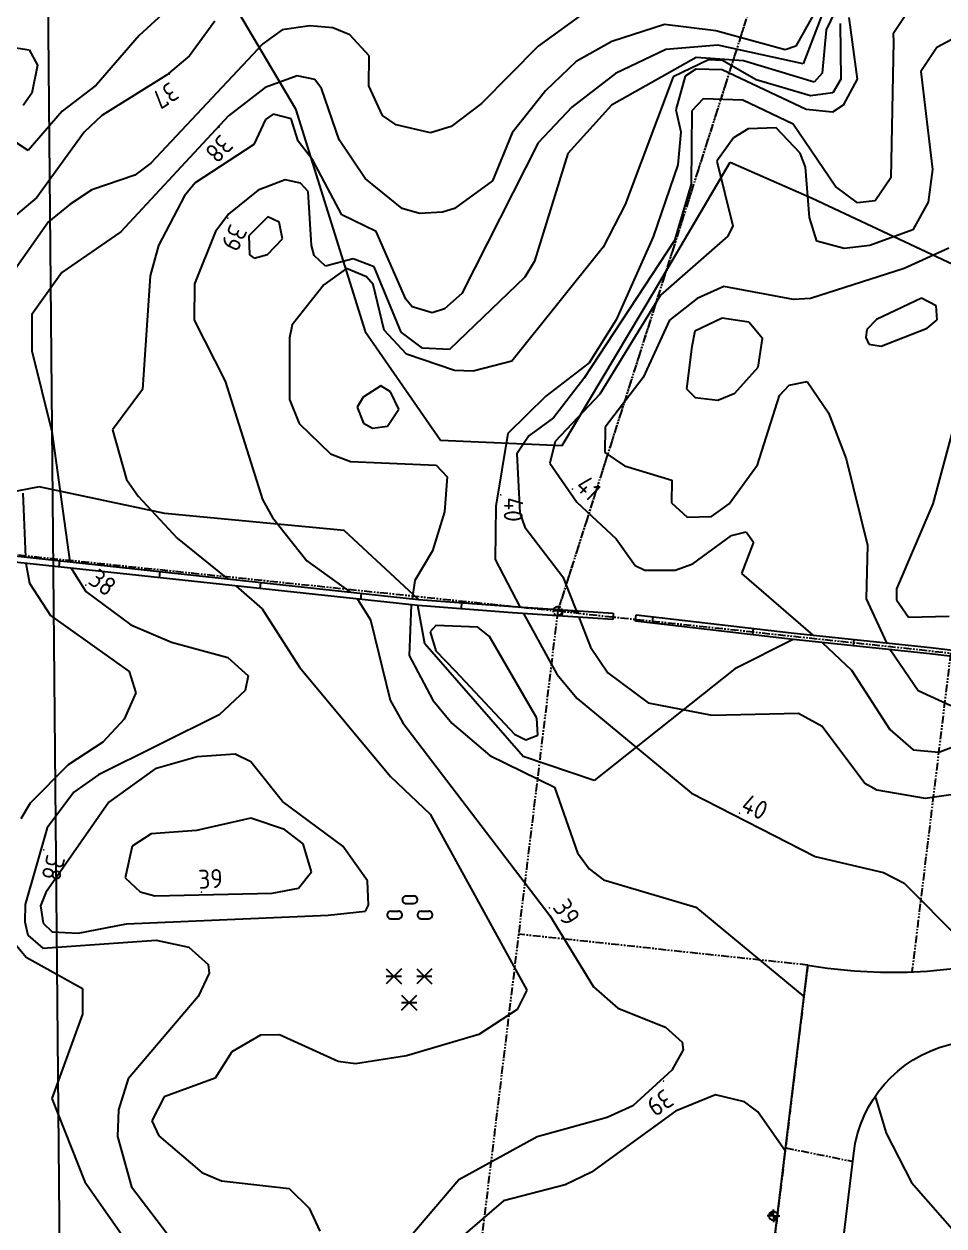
# Model space of a CAD drawing. Header units: metres. Extents: x 139929 to 142176, y 6401995 to 6404420.
# Drawn here: x 140197 to 140269.7, y 6402315.6 to 6402410.7 of the extents above; entities that cross this region are included whole.
import ezdxf
from ezdxf.enums import TextEntityAlignment as Align

# ---------------------------------------------------------------- set-up
doc = ezdxf.new("R2010")
doc.units = ezdxf.units.M
doc.header["$LTSCALE"] = 0.5
for name, pattern in [('DASHED', [0.75, 0.5, -0.25]), ('DASHED2', [0.375, 0.25, -0.125]), ('PHANTOM', [2.5, 1.25, -0.25, 0.25, -0.25, 0.25, -0.25])]:
    doc.linetypes.add(name, pattern=pattern)
doc.layers.get('0').update_dxf_attribs({"color": 1})
doc.layers.add('LM_GRÄNSPUNKT_TEXT_NY', color=94, linetype='Continuous', lineweight=25)
for name, color, linetype in [('M-BEF-MARKLINJE', 4, 'Continuous'), ('M-BEF-MUR', 4, 'Continuous'), ('M-BEF-NIVÅKURVA-PRIMÄR-0.5M', 12, 'Continuous'), ('M-BEF-NIVÅKURVA-PRIMÄR-1.0M', 12, 'Continuous'), ('M-BELYSNINGSSTOLPE', 20, 'Continuous'), ('M-GR-FASTIGHETSGRÄNS', 3, 'PHANTOM'), ('M-GR-RÄTTIGHETSGRÄNS', 3, 'DASHED'), ('M-STOMLINJE', 3, 'Continuous')]:
    doc.layers.add(name, color=color, linetype=linetype)
doc.styles.add('ISO', font='iso.shx', dxfattribs={"height": 2.5})
doc.styles.add('ITALICC', font='italicc', dxfattribs={"oblique": 10})
picture_1 = doc.add_image_def('image1.png', size_in_pixel=(962, 792))
pattern_1 = [(45, (-19260.8910175, -51074.3308278), (-0.001122532015134, 0.001122532015134), [])]

# ---------------------------------------------------------------- blocks, each defined once
blk = doc.blocks.new('PRI_M_BARRSKOG')
for points in [[(-0.6, 1.478, 0), (-1.8, 0.278, 0)], [(-1.8, 1.478, 0), (-0.6, 0.278, 0)], [(0.6, 1.478, 0), (1.8, 0.278, 0)], [(1.8, 1.478, 0), (0.6, 0.278, 0)], [(-1.8, 0.878, 0), (-0.6, 0.878, 0)], [(0.6, 0.878, 0), (1.8, 0.878, 0)], [(-0.6, -1.8, 0), (0.6, -0.6, 0)], [(-0.6, -0.6, 0), (0.6, -1.8, 0)], [(-0.6, -1.2, 0), (0.6, -1.2, 0)]]:
    blk.add_polyline3d(points)
blk = doc.blocks.new('PRI_M_LÖVSKOG')
for p, q in [((-0.295, 1.2), (0.295, 1.2)), ((-0.295, 0.6), (0.295, 0.6)), ((-1.495, 0), (-0.905, 0)), ((-1.495, -0.6), (-0.905, -0.6)), ((0.905, 0), (1.495, 0)), ((0.905, -0.6), (1.495, -0.6))]:
    blk.add_line(p, q)
for centre, start, end in [((-0.295, 0.9), 90.00001, 179.99999), ((0.295, 0.9), 0, 90.00001), ((-0.295, 0.9), 179.99999, 270.00003), ((0.295, 0.9), 270.00003, 0.00001), ((-1.495, -0.3), 90.00001, 179.99999), ((-1.495, -0.3), 179.99999, 270.00003), ((-0.905, -0.3), 0, 90.00001), ((-0.905, -0.3), 270.00003, 0.00001), ((0.905, -0.3), 90.00001, 179.99999), ((0.905, -0.3), 179.99999, 270.00003), ((1.495, -0.3), 0, 90.00001), ((1.495, -0.3), 270.00003, 0.00001)]:
    blk.add_arc(centre, 0.3, start, end)
blk = doc.blocks.new('LIGGARPUNKT')
blk.add_circle((0, 0), 0.35)
at = {"layer": 'LM_GRÄNSPUNKT_TEXT_NY', "style": 'ITALICC', "oblique": 10}
blk.add_attdef('PUNKTBETECKNING', (0.5, -0.35), '', height=0.7, dxfattribs=at)
blk = doc.blocks.new('PRI_NIVÅ_HÖJDPKT')
at = {"color": 0, "linetype": 'Continuous', "lineweight": -3}
blk.add_circle((183, 184), 0.0005, dxfattribs=at)
blk = doc.blocks.new('Ny-stolpe')
at = {"layer": ''}
h = blk.add_hatch(dxfattribs=at)
h.set_pattern_fill('ANSI31', color=256, scale=0.0005, style=0)
h.set_pattern_definition(pattern_1)
edge = h.paths.add_edge_path()
edge.add_arc((0, 0), 0.175, 90, 180)
edge.add_line((-0.175, 0), (0, 0))
edge.add_line((0, 0), (0, 0.175))
h = blk.add_hatch(dxfattribs=at)
h.set_pattern_fill('ANSI31', color=256, scale=0.0005, style=0)
h.set_pattern_definition(pattern_1)
edge = h.paths.add_edge_path()
edge.add_line((0, 0), (0, -0.175))
edge.add_arc((0, 0), 0.175, 270, 360)
edge.add_line((0.175, 0), (0, 0))
for p, q in [((-0.175, 0), (-0.25, 0)), ((0, 0), (-0.175, 0)), ((0, 0.173), (0, 0.248)), ((0, 0), (0, 0.175)), ((0, 0), (0.175, 0)), ((0, 0), (0, -0.175)), ((0, -0.175), (0, -0.252)), ((0.175, 0), (0.25, 0))]:
    blk.add_line(p, q, dxfattribs=at)
for start, end in [(90, 180), (180, 270), (0, 90), (270, 0)]:
    blk.add_arc((0, 0), 0.175, start, end, dxfattribs=at)

msp = doc.modelspace()

# ---------------------------------------------------------------- linework, layer by layer
at = {"layer": 'M-BEF-MARKLINJE'}
for p, q in [((140213, 6402413.142, 36.947), (140218.445, 6402403.963, 38.388)), ((140218.445, 6402403.963, 38.388), (140223.943, 6402386.345, 40.219)), ((140246.903, 6402389.697, 41.363), (140252.799, 6402399.737, 41.701)), ((140252.799, 6402399.737, 41.701), (140259.293, 6402396.9, 41.541)), ((140259.293, 6402396.9, 41.541), (140271.317, 6402391.249, 42.736)), ((140239.533, 6402377.314, 41.689), (140246.903, 6402389.697, 41.363)), ((140223.943, 6402386.345, 40.219), (140229.888, 6402377.759, 41.312)), ((140229.888, 6402377.759, 41.312), (140239.533, 6402377.314, 41.689)), ((140198.167, 6402374.06, 37.708), (140190.328, 6402372.517, 37.444)), ((140208.106, 6402371.953, 38.629), (140198.167, 6402374.06, 37.708)), ((140222.294, 6402370.593, 39.681), (140208.106, 6402371.953, 38.629)), ((140228.153, 6402365.154, 40.791), (140222.294, 6402370.593, 39.681)), ((140228.657, 6402361.633, 40.917), (140228.108, 6402364.657, 40.791)), ((140236.439, 6402352.728, 40.088), (140228.657, 6402361.633, 40.917)), ((140257.804, 6402361.972, 41.581), (140253.175, 6402359.653, 41.295)), ((140253.175, 6402359.653, 41.295), (140242.065, 6402350.822, 39.956)), ((140242.065, 6402350.822, 39.956), (140236.439, 6402352.728, 40.088))]:
    msp.add_line(p, q, dxfattribs=at)
at = {"layer": 'M-BEF-MARKLINJE', "lineweight": -3}
for p, q in [((140213, 6402413.142), (140218.445, 6402403.963)), ((140218.445, 6402403.963), (140223.943, 6402386.345)), ((140246.903, 6402389.697), (140252.799, 6402399.737)), ((140252.799, 6402399.737), (140259.293, 6402396.9)), ((140259.293, 6402396.9), (140271.317, 6402391.249)), ((140239.533, 6402377.314), (140246.903, 6402389.697)), ((140223.943, 6402386.345), (140229.888, 6402377.759)), ((140229.888, 6402377.759), (140239.533, 6402377.314)), ((140198.167, 6402374.06), (140190.328, 6402372.517)), ((140208.106, 6402371.953), (140198.167, 6402374.06)), ((140222.294, 6402370.593), (140208.106, 6402371.953)), ((140228.153, 6402365.154), (140222.294, 6402370.593)), ((140228.657, 6402361.633), (140228.108, 6402364.657)), ((140236.439, 6402352.728), (140228.657, 6402361.633)), ((140257.804, 6402361.972), (140253.175, 6402359.653)), ((140253.175, 6402359.653), (140242.065, 6402350.822)), ((140242.065, 6402350.822), (140236.439, 6402352.728))]:
    msp.add_line(p, q, dxfattribs=at)
at = {"layer": 'M-BEF-MUR'}
for p, q in [((140228.108, 6402364.657), (140186.401, 6402369.167)), ((140186.457, 6402369.663), (140228.153, 6402365.154)), ((140199.73, 6402367.725), (140199.784, 6402368.222)), ((140207.683, 6402366.865), (140207.737, 6402367.362)), ((140215.637, 6402366.005), (140215.691, 6402366.501)), ((140223.591, 6402365.145), (140223.645, 6402365.642)), ((140228.153, 6402365.154), (140235.623, 6402364.597)), ((140235.588, 6402364.099), (140228.108, 6402364.657)), ((140231.556, 6402364.399), (140231.593, 6402364.898)), ((140235.623, 6402364.597), (140243.56, 6402364.07)), ((140239.535, 6402363.836), (140239.568, 6402364.335)), ((140243.527, 6402363.571), (140235.588, 6402364.099)), ((140243.56, 6402364.07), (140243.527, 6402363.571)), ((140245.322, 6402363.434), (140245.381, 6402363.93)), ((140257.804, 6402361.972), (140245.322, 6402363.434)), ((140245.381, 6402363.93), (140257.859, 6402362.47)), ((140246.657, 6402363.277), (140246.715, 6402363.774)), ((140254.603, 6402362.347), (140254.661, 6402362.844)), ((140257.859, 6402362.47), (140268.644, 6402361.353)), ((140268.589, 6402360.856), (140257.804, 6402361.972)), ((140262.556, 6402361.48), (140262.608, 6402361.978)), ((140268.644, 6402361.353), (140275.002, 6402360.592)), ((140275.33, 6402360.05), (140268.589, 6402360.856))]:
    msp.add_line(p, q, dxfattribs=at)
at = {"layer": 'M-BEF-MUR', "lineweight": -3}
for p, q in [((140228.108, 6402364.657), (140186.401, 6402369.167)), ((140186.457, 6402369.663), (140228.153, 6402365.154)), ((140199.73, 6402367.725), (140199.784, 6402368.222)), ((140207.683, 6402366.865), (140207.737, 6402367.362)), ((140215.637, 6402366.005), (140215.691, 6402366.501)), ((140223.591, 6402365.145), (140223.645, 6402365.642)), ((140228.153, 6402365.154), (140235.623, 6402364.597)), ((140235.588, 6402364.099), (140228.108, 6402364.657)), ((140231.556, 6402364.399), (140231.593, 6402364.898)), ((140235.623, 6402364.597), (140243.56, 6402364.07)), ((140239.535, 6402363.836), (140239.568, 6402364.335)), ((140243.527, 6402363.571), (140235.588, 6402364.099)), ((140243.56, 6402364.07), (140243.527, 6402363.571)), ((140245.322, 6402363.434), (140245.381, 6402363.93)), ((140257.804, 6402361.972), (140245.322, 6402363.434)), ((140245.381, 6402363.93), (140257.859, 6402362.47)), ((140246.657, 6402363.277), (140246.715, 6402363.774)), ((140254.603, 6402362.347), (140254.661, 6402362.844)), ((140257.859, 6402362.47), (140268.644, 6402361.353)), ((140268.589, 6402360.856), (140257.804, 6402361.972)), ((140262.556, 6402361.48), (140262.608, 6402361.978)), ((140268.644, 6402361.353), (140275.002, 6402360.592)), ((140275.33, 6402360.05), (140268.589, 6402360.856))]:
    msp.add_line(p, q, dxfattribs=at)
at = {"layer": 'M-BEF-NIVÅKURVA-PRIMÄR-0.5M', "linetype": 'Continuous', "lineweight": -3}
for p, q in [((140209.128, 6402412.586, 36.5), (140206.059, 6402409.751, 36.5)), ((140241.551, 6402411.76, 37.5), (140237.625, 6402408.911, 37.5)), ((140260.321, 6402412.063, 38.5), (140258.597, 6402407.518, 38.5)), ((140266.691, 6402411.402, 40.5), (140265.701, 6402409.891, 40.5)), ((140217.378, 6402410.204, 37.5), (140215.839, 6402409.103, 37.5)), ((140219.553, 6402410.517, 37.5), (140217.378, 6402410.204, 37.5)), ((140221.395, 6402410.369, 37.5), (140219.553, 6402410.517, 37.5)), ((140222.737, 6402409.802, 37.5), (140221.395, 6402410.369, 37.5)), ((140261.523, 6402410.714, 39.5), (140261.555, 6402406.302, 39.5)), ((140265.701, 6402409.891, 40.5), (140265.728, 6402409.278, 40.5)), ((140206.059, 6402409.751, 36.5), (140202.658, 6402405.831, 36.5)), ((140215.839, 6402409.103, 37.5), (140206.978, 6402399.671, 37.5)), ((140224.262, 6402408.155, 37.5), (140222.737, 6402409.802, 37.5)), ((140237.625, 6402408.911, 37.5), (140233.149, 6402404.391, 37.5)), ((140251.825, 6402409, 38.5), (140247.727, 6402408.658, 38.5)), ((140258.597, 6402407.518, 38.5), (140251.825, 6402409, 38.5)), ((140265.728, 6402409.278, 40.5), (140265.51, 6402398.503, 40.5)), ((140224.238, 6402405.781, 37.5), (140224.262, 6402408.155, 37.5)), ((140247.727, 6402408.658, 38.5), (140243.742, 6402406.745, 38.5)), ((140251.086, 6402407.831, 39.5), (140248.295, 6402406.504, 39.5)), ((140252.201, 6402407.778, 39.5), (140251.086, 6402407.831, 39.5)), ((140254.872, 6402406.253, 39.5), (140252.201, 6402407.778, 39.5)), ((140243.742, 6402406.745, 38.5), (140240.297, 6402404.08, 38.5)), ((140248.295, 6402406.504, 39.5), (140244.502, 6402396.39, 39.5)), ((140259.174, 6402404.98, 39.5), (140254.872, 6402406.253, 39.5)), ((140261.555, 6402406.302, 39.5), (140260.937, 6402405.227, 39.5)), ((140202.658, 6402405.831, 36.5), (140199.989, 6402403.776, 36.5)), ((140225.307, 6402403.43, 37.5), (140224.238, 6402405.781, 37.5)), ((140260.937, 6402405.227, 39.5), (140259.174, 6402404.98, 39.5)), ((140233.149, 6402404.391, 37.5), (140230.749, 6402402.551, 37.5)), ((140250.666, 6402404.744, 40.5), (140249.778, 6402403.799, 40.5)), ((140253.811, 6402404.654, 40.5), (140250.666, 6402404.744, 40.5)), ((140257.796, 6402402.756, 40.5), (140253.811, 6402404.654, 40.5)), ((140199.989, 6402403.776, 36.5), (140197.287, 6402400.677, 36.5)), ((140216.667, 6402403.526, 38.5), (140216.071, 6402403.116, 38.5)), ((140218.096, 6402403.172, 38.5), (140216.667, 6402403.526, 38.5)), ((140218.642, 6402401.411, 38.5), (140218.096, 6402403.172, 38.5)), ((140226.402, 6402402.699, 37.5), (140225.307, 6402403.43, 37.5)), ((140240.297, 6402404.08, 38.5), (140237.62, 6402401.269, 38.5)), ((140249.778, 6402403.799, 40.5), (140249.728, 6402397.998, 40.5)), ((140216.071, 6402403.116, 38.5), (140215.132, 6402401.128, 38.5)), ((140229.117, 6402402.066, 37.5), (140226.402, 6402402.699, 37.5)), ((140230.749, 6402402.551, 37.5), (140229.117, 6402402.066, 37.5)), ((140261.135, 6402397.804, 40.5), (140257.796, 6402402.756, 40.5)), ((140197.287, 6402400.677, 36.5), (140195.017, 6402402.131, 36.5)), ((140219.795, 6402399.892, 38.5), (140218.642, 6402401.411, 38.5)), ((140237.62, 6402401.269, 38.5), (140231.58, 6402389.363, 38.5)), ((140215.132, 6402401.128, 38.5), (140210.49, 6402398.094, 38.5)), ((140206.978, 6402399.671, 37.5), (140205.737, 6402398.711, 37.5)), ((140222.108, 6402395.579, 38.5), (140219.795, 6402399.892, 38.5)), ((140205.737, 6402398.711, 37.5), (140202.322, 6402397.558, 37.5)), ((140265.51, 6402398.503, 40.5), (140264.275, 6402396.683, 40.5)), ((140202.322, 6402397.558, 37.5), (140200.618, 6402396.415, 37.5)), ((140210.49, 6402398.094, 38.5), (140209.659, 6402397.073, 38.5)), ((140249.728, 6402397.998, 40.5), (140248.404, 6402393.542, 40.5)), ((140262.878, 6402396.515, 40.5), (140261.135, 6402397.804, 40.5)), ((140209.659, 6402397.073, 38.5), (140207.601, 6402393.141, 38.5)), ((140264.275, 6402396.683, 40.5), (140262.878, 6402396.515, 40.5)), ((140200.618, 6402396.415, 37.5), (140198.889, 6402395.029, 37.5)), ((140224.808, 6402394.259, 38.5), (140222.108, 6402395.579, 38.5)), ((140244.502, 6402396.39, 39.5), (140242.769, 6402393.012, 39.5)), ((140198.889, 6402395.029, 37.5), (140196.217, 6402391.191, 37.5)), ((140216.244, 6402395.425, 39.5), (140214.749, 6402393.921, 39.5)), ((140217.153, 6402394.992, 39.5), (140216.244, 6402395.425, 39.5)), ((140217.392, 6402393.676, 39.5), (140217.153, 6402394.992, 39.5)), ((140214.749, 6402393.921, 39.5), (140214.787, 6402392.398, 39.5)), ((140216.218, 6402392.443, 39.5), (140217.392, 6402393.676, 39.5)), ((140227.166, 6402388.9, 38.5), (140224.808, 6402394.259, 38.5)), ((140207.601, 6402393.141, 38.5), (140206.932, 6402390.742, 38.5)), ((140242.769, 6402393.012, 39.5), (140235.553, 6402384.011, 39.5)), ((140248.404, 6402393.542, 40.5), (140241.233, 6402382.615, 40.5)), ((140270.116, 6402392.95, 41.5), (140266.579, 6402391.319, 41.5)), ((140214.787, 6402392.398, 39.5), (140215.164, 6402392.151, 39.5)), ((140215.164, 6402392.151, 39.5), (140216.218, 6402392.443, 39.5)), ((140222.476, 6402391.329, 39.5), (140220.669, 6402390.025, 39.5)), ((140224.057, 6402390.672, 39.5), (140222.476, 6402391.329, 39.5)), ((140266.579, 6402391.319, 41.5), (140259.159, 6402388.967, 41.5)), ((140206.932, 6402390.742, 38.5), (140206.327, 6402381.752, 38.5)), ((140220.669, 6402390.025, 39.5), (140218.16, 6402386.873, 39.5)), ((140224.574, 6402390.069, 39.5), (140224.057, 6402390.672, 39.5)), ((140225.435, 6402386.45, 39.5), (140224.574, 6402390.069, 39.5)), ((140252.315, 6402389.911, 41.5), (140250.2, 6402388.958, 41.5)), ((140257.831, 6402388.872, 41.5), (140252.315, 6402389.911, 41.5)), ((140231.58, 6402389.363, 38.5), (140230.212, 6402388.147, 38.5)), ((140250.2, 6402388.958, 41.5), (140248.024, 6402387.242, 41.5)), ((140259.159, 6402388.967, 41.5), (140257.831, 6402388.872, 41.5)), ((140227.666, 6402388.301, 38.5), (140227.166, 6402388.9, 38.5)), ((140229.237, 6402387.83, 38.5), (140227.666, 6402388.301, 38.5)), ((140230.212, 6402388.147, 38.5), (140229.237, 6402387.83, 38.5)), ((140248.024, 6402387.242, 41.5), (140245.926, 6402382.697, 41.5)), ((140218.16, 6402386.873, 39.5), (140217.954, 6402385.844, 39.5)), ((140227.209, 6402384.55, 39.5), (140225.435, 6402386.45, 39.5)), ((140217.954, 6402385.844, 39.5), (140217.949, 6402380.976, 39.5)), ((140231, 6402383.254, 39.5), (140227.209, 6402384.55, 39.5)), ((140232.488, 6402383.214, 39.5), (140231, 6402383.254, 39.5)), ((140235.553, 6402384.011, 39.5), (140232.488, 6402383.214, 39.5)), ((140241.233, 6402382.615, 40.5), (140238.844, 6402379.52, 40.5)), ((140245.926, 6402382.697, 41.5), (140242.928, 6402378.782, 41.5)), ((140257.478, 6402382.108, 41.5), (140258.909, 6402382.39, 41.5)), ((140258.909, 6402382.39, 41.5), (140260.594, 6402379.914, 41.5)), ((140206.327, 6402381.752, 38.5), (140203.969, 6402378.56, 38.5)), ((140256.71, 6402381.292, 41.5), (140257.478, 6402382.108, 41.5)), ((140217.949, 6402380.976, 39.5), (140218.714, 6402379.079, 39.5)), ((140254.959, 6402375.802, 41.5), (140256.71, 6402381.292, 41.5)), ((140238.844, 6402379.52, 40.5), (140236.875, 6402378.081, 40.5)), ((140260.594, 6402379.914, 41.5), (140261.984, 6402376.28, 41.5)), ((140203.969, 6402378.56, 38.5), (140205.077, 6402374.641, 38.5)), ((140218.714, 6402379.079, 39.5), (140221.21, 6402376.675, 39.5)), ((140242.928, 6402378.782, 41.5), (140242.902, 6402376.78, 41.5)), ((140236.875, 6402378.081, 40.5), (140235.939, 6402376.675, 40.5)), ((140221.21, 6402376.675, 39.5), (140222.792, 6402376.054, 39.5)), ((140235.939, 6402376.675, 40.5), (140236.179, 6402371.995, 40.5)), ((140242.902, 6402376.78, 41.5), (140244.449, 6402375.728, 41.5)), ((140222.792, 6402376.054, 39.5), (140229.569, 6402375.773, 39.5)), ((140229.569, 6402375.773, 39.5), (140230.428, 6402374.847, 39.5)), ((140244.449, 6402375.728, 41.5), (140248.204, 6402374.593, 41.5)), ((140252.726, 6402372.712, 41.5), (140254.959, 6402375.802, 41.5)), ((140261.984, 6402376.28, 41.5), (140263.664, 6402369.454, 41.5)), ((140230.428, 6402374.847, 39.5), (140230.219, 6402372.084, 39.5)), ((140205.077, 6402374.641, 38.5), (140205.995, 6402373.327, 38.5)), ((140248.204, 6402374.593, 41.5), (140248.16, 6402372.785, 41.5)), ((140196.868, 6402373.562, 37.5), (140197.082, 6402368.514, 37.5)), ((140205.995, 6402373.327, 38.5), (140209.072, 6402370, 38.5)), ((140248.16, 6402372.785, 41.5), (140249.42, 6402371.665, 41.5)), ((140230.219, 6402372.084, 39.5), (140229.277, 6402369, 39.5)), ((140236.179, 6402371.995, 40.5), (140236.572, 6402370.872, 40.5)), ((140251.338, 6402371.719, 41.5), (140252.726, 6402372.712, 41.5)), ((140236.572, 6402370.872, 40.5), (140239.583, 6402366.946, 40.5)), ((140249.42, 6402371.665, 41.5), (140251.338, 6402371.719, 41.5)), ((140209.072, 6402370, 38.5), (140213.047, 6402366.788, 38.5)), ((140229.277, 6402369, 39.5), (140227.863, 6402366.638, 39.5)), ((140263.664, 6402369.454, 41.5), (140263.559, 6402365.193, 41.5)), ((140197.098, 6402368.01, 37.5), (140197.395, 6402366.431, 37.5)), ((140197.395, 6402366.431, 37.5), (140199.042, 6402363.873, 37.5)), ((140213.71, 6402366.214, 38.5), (140215.807, 6402364.399, 38.5)), ((140227.863, 6402366.638, 39.5), (140227.669, 6402365.206, 39.5)), ((140239.583, 6402366.946, 40.5), (140240.63, 6402364.265, 40.5)), ((140263.559, 6402365.193, 41.5), (140265.188, 6402361.71, 41.5)), ((140215.807, 6402364.399, 38.5), (140218.739, 6402359.781, 38.5)), ((140227.58, 6402364.714, 39.5), (140227.417, 6402360.714, 39.5)), ((140199.042, 6402363.873, 37.5), (140205.273, 6402359.443, 37.5)), ((140240.83, 6402363.75, 40.5), (140241.759, 6402361.375, 40.5)), ((140241.759, 6402361.375, 40.5), (140243.138, 6402359.343, 40.5)), ((140227.417, 6402360.714, 39.5), (140229.293, 6402357.17, 39.5)), ((140265.469, 6402361.18, 41.5), (140267.68, 6402357.933, 41.5)), ((140205.273, 6402359.443, 37.5), (140205.814, 6402357.764, 37.5)), ((140218.739, 6402359.781, 38.5), (140225.959, 6402351.132, 38.5)), ((140243.138, 6402359.343, 40.5), (140246.337, 6402356.977, 40.5)), ((140205.814, 6402357.764, 37.5), (140204.871, 6402355.669, 37.5)), ((140267.68, 6402357.933, 41.5), (140270.25, 6402356.766, 41.5)), ((140229.293, 6402357.17, 39.5), (140230.797, 6402355.372, 39.5)), ((140246.337, 6402356.977, 40.5), (140251.372, 6402355.991, 40.5)), ((140204.871, 6402355.669, 37.5), (140203.193, 6402353.849, 37.5)), ((140251.372, 6402355.991, 40.5), (140258.204, 6402356.141, 40.5)), ((140258.204, 6402356.141, 40.5), (140260.099, 6402355.133, 40.5)), ((140230.797, 6402355.372, 39.5), (140233.8, 6402352.813, 39.5)), ((140260.099, 6402355.133, 40.5), (140263.469, 6402350.609, 40.5)), ((140203.193, 6402353.849, 37.5), (140200.461, 6402352.056, 37.5)), ((140213.662, 6402352.909, 38.5), (140210.663, 6402352.688, 38.5)), ((140214.889, 6402352.311, 38.5), (140213.662, 6402352.909, 38.5)), ((140233.8, 6402352.813, 39.5), (140238.921, 6402350.299, 39.5)), ((140200.461, 6402352.056, 37.5), (140197.457, 6402349.036, 37.5)), ((140210.663, 6402352.688, 38.5), (140207.341, 6402351.752, 38.5)), ((140217.395, 6402349.175, 38.5), (140214.889, 6402352.311, 38.5)), ((140207.341, 6402351.752, 38.5), (140203.662, 6402349.103, 38.5)), ((140225.959, 6402351.132, 38.5), (140229.096, 6402348.166, 38.5)), ((140238.921, 6402350.299, 39.5), (140240.744, 6402345.112, 39.5)), ((140263.469, 6402350.609, 40.5), (140264.411, 6402350.095, 40.5)), ((140264.411, 6402350.095, 40.5), (140268.224, 6402349.422, 40.5)), ((140268.224, 6402349.422, 40.5), (140272.162, 6402350, 40.5)), ((140197.457, 6402349.036, 37.5), (140196.701, 6402347.798, 37.5)), ((140203.662, 6402349.103, 38.5), (140198.677, 6402341.956, 38.5)), ((140222.178, 6402345.639, 38.5), (140217.395, 6402349.175, 38.5)), ((140229.096, 6402348.166, 38.5), (140236.739, 6402334.229, 38.5)), ((140224.114, 6402342.896, 38.5), (140222.178, 6402345.639, 38.5)), ((140240.744, 6402345.112, 39.5), (140241.654, 6402343.827, 39.5)), ((140241.654, 6402343.827, 39.5), (140242.789, 6402342.968, 39.5)), ((140224.197, 6402340.967, 38.5), (140224.114, 6402342.896, 38.5)), ((140242.789, 6402342.968, 39.5), (140250.107, 6402340.812, 39.5)), ((140198.677, 6402341.956, 38.5), (140198.256, 6402340.917, 38.5)), ((140198.256, 6402340.917, 38.5), (140198.48, 6402339.544, 38.5)), ((140221.023, 6402340.176, 38.5), (140223.959, 6402340.488, 38.5)), ((140223.959, 6402340.488, 38.5), (140224.197, 6402340.967, 38.5)), ((140250.107, 6402340.812, 39.5), (140258.645, 6402333.734, 39.5)), ((140198.48, 6402339.544, 38.5), (140199.174, 6402338.849, 38.5)), ((140201.239, 6402338.755, 38.5), (140205.069, 6402339.484, 38.5)), ((140205.069, 6402339.484, 38.5), (140221.023, 6402340.176, 38.5)), ((140199.174, 6402338.849, 38.5), (140201.239, 6402338.755, 38.5)), ((140196.356, 6402337.783, 37.5), (140197.128, 6402336.847, 37.5)), ((140197.128, 6402336.847, 37.5), (140201.589, 6402334.373, 37.5)), ((140201.589, 6402334.373, 37.5), (140201.597, 6402332.348, 37.5)), ((140236.739, 6402334.229, 38.5), (140235.973, 6402332.717, 38.5)), ((140201.597, 6402332.348, 37.5), (140199.168, 6402325.666, 37.5)), ((140235.973, 6402332.717, 38.5), (140232.943, 6402330.728, 38.5)), ((140215.666, 6402330.681, 38.5), (140213.39, 6402329.362, 38.5)), ((140217.165, 6402330.701, 38.5), (140215.666, 6402330.681, 38.5)), ((140221.801, 6402328.605, 38.5), (140217.165, 6402330.701, 38.5)), ((140232.943, 6402330.728, 38.5), (140227.214, 6402329.032, 38.5)), ((140213.39, 6402329.362, 38.5), (140212.077, 6402327.281, 38.5)), ((140227.214, 6402329.032, 38.5), (140223.173, 6402328.403, 38.5)), ((140223.173, 6402328.403, 38.5), (140221.801, 6402328.605, 38.5)), ((140212.077, 6402327.281, 38.5), (140208.038, 6402325.793, 38.5)), ((140199.168, 6402325.666, 37.5), (140201.759, 6402319.07, 37.5)), ((140208.038, 6402325.793, 38.5), (140207.065, 6402323.901, 38.5)), ((140251.655, 6402325.967, 39.5), (140248.49, 6402324.678, 39.5)), ((140253.957, 6402325.405, 39.5), (140251.655, 6402325.967, 39.5)), ((140255.001, 6402324.613, 39.5), (140253.957, 6402325.405, 39.5)), ((140264.269, 6402325.832), (140265.139, 6402322.915, 39.5)), ((140248.49, 6402324.678, 39.5), (140241.838, 6402319.836, 39.5)), ((140257.164, 6402321.521, 39.5), (140255.001, 6402324.613, 39.5)), ((140207.065, 6402323.901, 38.5), (140207.629, 6402322.726, 38.5)), ((140207.629, 6402322.726, 38.5), (140211.031, 6402319.821, 38.5)), ((140265.139, 6402322.915, 39.5), (140267.156, 6402319.016, 39.5)), ((140211.031, 6402319.821, 38.5), (140212.584, 6402319.144, 38.5)), ((140241.838, 6402319.836, 39.5), (140239.761, 6402318.831, 39.5)), ((140201.759, 6402319.07, 37.5), (140209.458, 6402308.142, 37.5)), ((140212.584, 6402319.144, 38.5), (140217.93, 6402318.547, 38.5)), ((140217.93, 6402318.547, 38.5), (140219.506, 6402317.001, 38.5)), ((140239.761, 6402318.831, 39.5), (140234.876, 6402317.576, 39.5)), ((140267.156, 6402319.016, 39.5), (140270.926, 6402314.736, 39.5)), ((140219.506, 6402317.001, 38.5), (140220.358, 6402315.173, 38.5)), ((140234.876, 6402317.576, 39.5), (140230.32, 6402313.632, 39.5))]:
    msp.add_line(p, q, dxfattribs=at)
at = {"layer": 'M-BEF-NIVÅKURVA-PRIMÄR-1.0M', "linetype": 'Continuous', "lineweight": -3}
for p, q in [((140261.248, 6402414.722, 38), (140258.013, 6402408.923, 38)), ((140212.062, 6402410.889, 37), (140210.06, 6402408.158, 37)), ((140261.094, 6402411.623, 39), (140260.414, 6402410.202, 39)), ((140262.189, 6402411.196, 40), (140262.861, 6402406.302, 40)), ((140247.604, 6402410.624, 38), (140243.444, 6402409.296, 38)), ((140251.669, 6402410.142, 38), (140247.604, 6402410.624, 38)), ((140257.154, 6402408.641, 38), (140251.669, 6402410.142, 38)), ((140260.414, 6402410.202, 39), (140260.092, 6402406.788, 39)), ((140193.444, 6402409.216, 36), (140197.371, 6402408.62, 36)), ((140243.444, 6402409.296, 38), (140240.628, 6402407.707, 38)), ((140258.013, 6402408.923, 38), (140257.154, 6402408.641, 38)), ((140270.291, 6402409.408, 41), (140269.145, 6402408.825, 41)), ((140197.371, 6402408.62, 36), (140198.036, 6402407.404, 36)), ((140210.06, 6402408.158, 37), (140208.228, 6402406.62, 37)), ((140250.12, 6402408.031, 39), (140243.426, 6402404.255, 39)), ((140253.877, 6402407.765, 39), (140250.12, 6402408.031, 39)), ((140269.145, 6402408.825, 41), (140267.895, 6402406.92, 41)), ((140198.036, 6402407.404, 36), (140197.586, 6402405.192, 36)), ((140240.628, 6402407.707, 38), (140238.199, 6402405.389, 38)), ((140250.09, 6402407.108, 40), (140249.242, 6402406.534, 40)), ((140252.179, 6402407.052, 40), (140250.09, 6402407.108, 40)), ((140258.829, 6402403.904, 40), (140252.179, 6402407.052, 40)), ((140259.447, 6402406.06, 39), (140253.877, 6402407.765, 39)), ((140208.228, 6402406.62, 37), (140203.116, 6402403.422, 37)), ((140218.565, 6402406.568, 38), (140216.038, 6402405.652, 38)), ((140219.966, 6402406.292, 38), (140218.565, 6402406.568, 38)), ((140220.498, 6402405.582, 38), (140219.966, 6402406.292, 38)), ((140249.242, 6402406.534, 40), (140248.522, 6402403.882, 40)), ((140260.092, 6402406.788, 39), (140259.447, 6402406.06, 39)), ((140262.861, 6402406.302, 40), (140261.754, 6402404.253, 40)), ((140267.895, 6402406.92, 41), (140268.826, 6402399.165, 41)), ((140197.586, 6402405.192, 36), (140196.904, 6402404.226, 36)), ((140216.038, 6402405.652, 38), (140213.122, 6402403.4, 38)), ((140221.881, 6402401.496, 38), (140220.498, 6402405.582, 38)), ((140238.199, 6402405.389, 38), (140235.577, 6402402.06, 38)), ((140243.426, 6402404.255, 39), (140239.968, 6402400.414, 39)), ((140261.754, 6402404.253, 40), (140260.899, 6402403.701, 40)), ((140203.116, 6402403.422, 37), (140201.719, 6402402.113, 37)), ((140213.122, 6402403.4, 38), (140204.613, 6402394.226, 38)), ((140248.522, 6402403.882, 40), (140248.915, 6402402.136, 40)), ((140260.899, 6402403.701, 40), (140258.829, 6402403.904, 40)), ((140254.246, 6402402.388, 41), (140253.07, 6402401.676, 41)), ((140256.455, 6402402.445, 41), (140254.246, 6402402.388, 41)), ((140258.358, 6402400.461, 41), (140256.455, 6402402.445, 41)), ((140201.719, 6402402.113, 37), (140197.976, 6402396.959, 37)), ((140223.945, 6402398.449, 38), (140221.881, 6402401.496, 38)), ((140235.577, 6402402.06, 38), (140234.024, 6402398.263, 38)), ((140248.915, 6402402.136, 40), (140248.661, 6402399.529, 40)), ((140253.07, 6402401.676, 41), (140251.76, 6402399.811, 41)), ((140239.968, 6402400.414, 39), (140237.327, 6402391.909, 39)), ((140258.776, 6402399.338, 41), (140258.358, 6402400.461, 41)), ((140248.661, 6402399.529, 40), (140246.721, 6402393.834, 40)), ((140251.76, 6402399.811, 41), (140253.017, 6402394.702, 41)), ((140226.875, 6402396.066, 38), (140223.945, 6402398.449, 38)), ((140259.081, 6402395.361, 41), (140258.776, 6402399.338, 41)), ((140268.826, 6402399.165, 41), (140268.474, 6402396.569, 41)), ((140215.471, 6402397.535, 39), (140213.163, 6402395.658, 39)), ((140217.62, 6402398.334, 39), (140215.471, 6402397.535, 39)), ((140218.82, 6402398.079, 39), (140217.62, 6402398.334, 39)), ((140219.44, 6402397.418, 39), (140218.82, 6402398.079, 39)), ((140234.024, 6402398.263, 38), (140231.005, 6402396.074, 38)), ((140197.976, 6402396.959, 37), (140195.098, 6402394.524, 37)), ((140219.696, 6402393.149, 39), (140219.44, 6402397.418, 39)), ((140268.474, 6402396.569, 41), (140267.269, 6402394.392, 41)), ((140213.163, 6402395.658, 39), (140212.106, 6402394.245, 39)), ((140228.229, 6402395.678, 38), (140226.875, 6402396.066, 38)), ((140230.065, 6402395.789, 38), (140228.229, 6402395.678, 38)), ((140231.005, 6402396.074, 38), (140230.065, 6402395.789, 38)), ((140253.017, 6402394.702, 41), (140252.62, 6402393.875, 41)), ((140259.668, 6402393.482, 41), (140259.081, 6402395.361, 41)), ((140204.613, 6402394.226, 38), (140199.952, 6402391.007, 38)), ((140212.106, 6402394.245, 39), (140210.445, 6402390.105, 39)), ((140246.721, 6402393.834, 40), (140243.801, 6402387.269, 40)), ((140252.62, 6402393.875, 41), (140247.302, 6402389.22, 41)), ((140267.269, 6402394.392, 41), (140263.866, 6402393.153, 41)), ((140219.908, 6402392.365, 39), (140219.696, 6402393.149, 39)), ((140261.839, 6402392.919, 41), (140259.668, 6402393.482, 41)), ((140263.866, 6402393.153, 41), (140261.839, 6402392.919, 41)), ((140220.793, 6402391.509, 39), (140219.908, 6402392.365, 39)), ((140222.981, 6402392.084, 39), (140220.793, 6402391.509, 39)), ((140224.662, 6402391.461, 39), (140222.981, 6402392.084, 39)), ((140237.327, 6402391.909, 39), (140236.568, 6402390.653, 39)), ((140199.952, 6402391.007, 38), (140197.567, 6402387.7, 38)), ((140226.783, 6402386.292, 39), (140224.662, 6402391.461, 39)), ((140210.445, 6402390.105, 39), (140210.405, 6402387.251, 39)), ((140236.568, 6402390.653, 39), (140230.602, 6402384.922, 39)), ((140247.302, 6402389.22, 41), (140242.493, 6402381.399, 41)), ((140267.943, 6402388.982, 42), (140264.396, 6402387.307, 42)), ((140269.109, 6402388.383, 42), (140267.943, 6402388.982, 42)), ((140269.182, 6402387.279, 42), (140269.109, 6402388.383, 42)), ((140197.567, 6402387.7, 38), (140197.585, 6402384.805, 38)), ((140210.405, 6402387.251, 39), (140212.859, 6402382.422, 39)), ((140243.801, 6402387.269, 40), (140241.665, 6402383.875, 40)), ((140252.183, 6402387.41, 42), (140250.006, 6402386.367, 42)), ((140254.287, 6402387.097, 42), (140252.183, 6402387.41, 42)), ((140255.379, 6402385.795, 42), (140254.287, 6402387.097, 42)), ((140264.396, 6402387.307, 42), (140263.61, 6402386.498, 42)), ((140268.4, 6402386.605, 42), (140269.182, 6402387.279, 42)), ((140272.809, 6402387.509, 42), (140268.827, 6402372.712, 42)), ((140228.476, 6402385.03, 39), (140226.783, 6402386.292, 39)), ((140250.006, 6402386.367, 42), (140249.775, 6402385.172, 42)), ((140263.61, 6402386.498, 42), (140263.553, 6402385.875, 42)), ((140264.744, 6402385.186, 42), (140268.4, 6402386.605, 42)), ((140249.775, 6402385.172, 42), (140249.366, 6402381.81, 42)), ((140255.038, 6402383.537, 42), (140255.379, 6402385.795, 42)), ((140263.553, 6402385.875, 42), (140263.777, 6402385.353, 42)), ((140263.777, 6402385.353, 42), (140264.744, 6402385.186, 42)), ((140197.585, 6402384.805, 38), (140199.149, 6402378.431, 38)), ((140230.602, 6402384.922, 39), (140228.476, 6402385.03, 39)), ((140241.665, 6402383.875, 40), (140238.237, 6402381.23, 40)), ((140253.18, 6402381.461, 42), (140255.038, 6402383.537, 42)), ((140212.859, 6402382.422, 39), (140215.811, 6402373.05, 39)), ((140225.181, 6402382.057, 40), (140223.796, 6402381.157, 40)), ((140225.945, 6402381.568, 40), (140225.181, 6402382.057, 40)), ((140226.601, 6402380.209, 40), (140225.945, 6402381.568, 40)), ((140242.493, 6402381.399, 41), (140238.961, 6402377.652, 41)), ((140249.366, 6402381.81, 42), (140250.055, 6402381.115, 42)), ((140251.828, 6402380.925, 42), (140253.18, 6402381.461, 42)), ((140223.796, 6402381.157, 40), (140223.32, 6402380.353, 40)), ((140223.32, 6402380.353, 40), (140223.81, 6402379.086, 40)), ((140238.237, 6402381.23, 40), (140235.239, 6402378.281, 40)), ((140250.055, 6402381.115, 42), (140251.828, 6402380.925, 42)), ((140225.697, 6402378.845, 40), (140226.601, 6402380.209, 40)), ((140223.81, 6402379.086, 40), (140224.529, 6402378.688, 40)), ((140224.529, 6402378.688, 40), (140225.697, 6402378.845, 40)), ((140199.149, 6402378.431, 38), (140200.594, 6402368.135, 38)), ((140235.239, 6402378.281, 40), (140234.285, 6402372.536, 40)), ((140238.961, 6402377.652, 41), (140238.541, 6402375.926, 41)), ((140238.541, 6402375.926, 41), (140240.677, 6402372.85, 41)), ((140215.811, 6402373.05, 39), (140216.617, 6402371.639, 39)), ((140240.677, 6402372.85, 41), (140243.804, 6402369.952, 41)), ((140234.285, 6402372.536, 40), (140234.236, 6402368.321, 40)), ((140268.827, 6402372.712, 42), (140265.962, 6402365.991, 42)), ((140216.617, 6402371.639, 39), (140219.325, 6402368.194, 39)), ((140243.804, 6402369.952, 41), (140245.288, 6402367.836, 41)), ((140249.847, 6402367.962, 41), (140252.913, 6402370.196, 41)), ((140252.913, 6402370.196, 41), (140254.087, 6402370.496, 41)), ((140254.087, 6402370.496, 41), (140254.656, 6402369.678, 41)), ((140254.656, 6402369.678, 41), (140253.712, 6402367.194, 41)), ((140219.325, 6402368.194, 39), (140222.723, 6402365.741, 39)), ((140234.236, 6402368.321, 40), (140236.165, 6402364.561, 40)), ((140200.685, 6402367.622, 38), (140201.845, 6402365.782, 38)), ((140245.288, 6402367.836, 41), (140246.064, 6402367.457, 41)), ((140246.064, 6402367.457, 41), (140248.449, 6402367.463, 41)), ((140248.449, 6402367.463, 41), (140249.847, 6402367.962, 41)), ((140253.712, 6402367.194, 41), (140259.341, 6402362.317, 41)), ((140201.845, 6402365.782, 38), (140205.414, 6402363.139, 38)), ((140223.332, 6402365.173, 39), (140224.355, 6402363.546, 39)), ((140265.962, 6402365.991, 42), (140265.954, 6402365.123, 42)), ((140265.954, 6402365.123, 42), (140266.913, 6402363.757, 42)), ((140224.355, 6402363.546, 39), (140225.916, 6402357.189, 39)), ((140236.465, 6402364.041, 40), (140239.11, 6402359.231, 40)), ((140266.913, 6402363.757, 42), (140270.12, 6402363.814, 42)), ((140205.414, 6402363.139, 38), (140208.612, 6402361.773, 38)), ((140229.529, 6402363.085, 40), (140229.075, 6402362.594, 40)), ((140229.075, 6402362.594, 40), (140229.527, 6402361.093, 40)), ((140232.864, 6402362.966, 40), (140229.529, 6402363.085, 40)), ((140233.782, 6402362.209, 40), (140232.864, 6402362.966, 40)), ((140208.612, 6402361.773, 38), (140213.08, 6402360.563, 38)), ((140237.507, 6402355.768, 40), (140233.782, 6402362.209, 40)), ((140260.098, 6402361.735, 41), (140262.414, 6402359.558, 41)), ((140213.08, 6402360.563, 38), (140214.696, 6402359.1, 38)), ((140229.527, 6402361.093, 40), (140231.054, 6402359.497, 40)), ((140231.054, 6402359.497, 40), (140235.745, 6402354.491, 40)), ((140262.414, 6402359.558, 41), (140265.433, 6402354.859, 41)), ((140214.696, 6402359.1, 38), (140214.454, 6402357.945, 38)), ((140239.11, 6402359.231, 40), (140240.719, 6402357.319, 40)), ((140214.454, 6402357.945, 38), (140212.395, 6402356.007, 38)), ((140225.916, 6402357.189, 39), (140226.929, 6402355.377, 39)), ((140240.719, 6402357.319, 40), (140249.749, 6402349.82, 40)), ((140212.395, 6402356.007, 38), (140202.852, 6402351.27, 38)), ((140237.595, 6402354.417, 40), (140237.507, 6402355.768, 40)), ((140226.929, 6402355.377, 39), (140238.543, 6402340.135, 39)), ((140265.433, 6402354.859, 41), (140267.286, 6402353.255, 41)), ((140235.745, 6402354.491, 40), (140236.64, 6402354.04, 40)), ((140236.64, 6402354.04, 40), (140237.595, 6402354.417, 40)), ((140269.323, 6402353.075, 41), (140273.134, 6402354.519, 41)), ((140267.286, 6402353.255, 41), (140269.323, 6402353.075, 41)), ((140202.852, 6402351.27, 38), (140200.89, 6402349.894, 38)), ((140200.89, 6402349.894, 38), (140198.792, 6402347.083, 38)), ((140249.749, 6402349.82, 40), (140259.531, 6402344.806, 40)), ((140198.792, 6402347.083, 38), (140197.039, 6402341.021, 38)), ((140214.891, 6402347.843, 39), (140210.596, 6402346.857, 39)), ((140217.555, 6402346.952, 39), (140214.891, 6402347.843, 39)), ((140207.019, 6402346.612, 39), (140205.511, 6402345.629, 39)), ((140210.596, 6402346.857, 39), (140207.019, 6402346.612, 39)), ((140219.033, 6402345.822, 39), (140217.555, 6402346.952, 39)), ((140205.511, 6402345.629, 39), (140204.963, 6402343.12, 39)), ((140219.699, 6402343.611, 39), (140219.033, 6402345.822, 39)), ((140259.531, 6402344.806, 40), (140264.948, 6402343.536, 40)), ((140218.68, 6402342.317, 39), (140219.699, 6402343.611, 39)), ((140264.948, 6402343.536, 40), (140266.57, 6402342.708, 40)), ((140204.963, 6402343.12, 39), (140206.155, 6402342.005, 39)), ((140216.59, 6402341.925, 39), (140218.68, 6402342.317, 39)), ((140266.57, 6402342.708, 40), (140271.008, 6402338.243, 40)), ((140206.155, 6402342.005, 39), (140207.31, 6402341.69, 39)), ((140207.31, 6402341.69, 39), (140216.59, 6402341.925, 39)), ((140197.039, 6402341.021, 38), (140197.021, 6402339.644, 38)), ((140197.021, 6402339.644, 38), (140197.261, 6402338.589, 38)), ((140238.543, 6402340.135, 39), (140242.001, 6402334.49, 39)), ((140197.261, 6402338.589, 38), (140198.439, 6402337.574, 38)), ((140198.439, 6402337.574, 38), (140207.412, 6402338.184, 38)), ((140207.412, 6402338.184, 38), (140209.996, 6402337.628, 38)), ((140209.996, 6402337.628, 38), (140211.522, 6402336.266, 38)), ((140211.522, 6402336.266, 38), (140211.61, 6402335.592, 38)), ((140211.61, 6402335.592, 38), (140210.732, 6402333.731, 38)), ((140242.001, 6402334.49, 39), (140243.924, 6402332.813, 39)), ((140210.732, 6402333.731, 38), (140205.203, 6402327.229, 38)), ((140243.924, 6402332.813, 39), (140247.699, 6402331.304, 39)), ((140247.699, 6402331.304, 39), (140249.017, 6402330.12, 39)), ((140249.017, 6402330.12, 39), (140249.099, 6402329.524, 39)), ((140249.099, 6402329.524, 39), (140248.184, 6402327.899, 39)), ((140205.203, 6402327.229, 38), (140204.423, 6402324.762, 38)), ((140248.184, 6402327.899, 39), (140245.1, 6402325.082, 39)), ((140204.423, 6402324.762, 38), (140204.341, 6402322.668, 38)), ((140245.1, 6402325.082, 39), (140243.093, 6402324.156, 39)), ((140243.093, 6402324.156, 39), (140237.537, 6402322.63, 39)), ((140204.341, 6402322.668, 38), (140205.469, 6402318.687, 38)), ((140237.537, 6402322.63, 39), (140231.36, 6402319.229, 39)), ((140205.469, 6402318.687, 38), (140212.524, 6402309.427, 38)), ((140231.36, 6402319.229, 39), (140224.687, 6402311.443, 39))]:
    msp.add_line(p, q, dxfattribs=at)
at = {"layer": 'M-GR-FASTIGHETSGRÄNS'}
for p, q in [((140277.973, 6402486.126), (140239.174, 6402364.236)), ((140162.947, 6402372.158), (140239.174, 6402364.236)), ((140162.947, 6402372.158), (140239.174, 6402364.236)), ((140239.174, 6402364.236), (140228.421, 6402275.537)), ((140239.174, 6402364.236), (140228.421, 6402275.537)), ((140239.174, 6402364.236), (140333.637, 6402354.125)), ((140240.846, 6402364.151), (140239.174, 6402364.236)), ((140239.174, 6402364.236), (140333.637, 6402354.125)), ((140239.174, 6402364.236), (140333.637, 6402354.125)), ((140257.194, 6402321.762), (140262.504, 6402320.696))]:
    msp.add_line(p, q, dxfattribs=at)
at = {"layer": 'M-GR-FASTIGHETSGRÄNS', "flags": 128}
for points in [[(140270.249, 6402360.91), (140267.191, 6402335.687)], [(140258.946, 6402336.218), (140236.074, 6402338.666)], [(140258.946, 6402336.218), (140254.108, 6402296.311)]]:
    msp.add_lwpolyline(points, dxfattribs=at)
at = {"layer": 'M-GR-RÄTTIGHETSGRÄNS', "color": 1, "linetype": 'DASHED2', "lineweight": -3}
msp.add_line((140277.973, 6402486.126), (140239.174, 6402364.236), dxfattribs=at)
at = {"layer": 'M-STOMLINJE', "flags": 128}
for points in [[(140254.108, 6402296.311), (140258.946, 6402336.218, 0.105597), (140275.64, 6402336.93), (140276.251, 6402337.088, -0.075036), (140285.157, 6402338.011), (140295.435, 6402337.533, -0.107593), (140307.766, 6402334.24), (140308.156, 6402334.04, 0.094008), (140318.879, 6402330.866), (140441.797, 6402318.493), (140441.364, 6402314.189, -0.131207), (140440.27, 6402311.293), (140437.033, 6402306.78, 0.207746), (140436.025, 6402302.108), (140437.642, 6402294.01, 0.34569), (140446.087, 6402286.78), (140482.428, 6402285.241, 0.315112), (140485.327, 6402287.092), (140485.966, 6402288.636)], [(140262.974, 6402307.405, -0.164212), (140261.659, 6402313.73), (140262.584, 6402321.353, -0.308542), (140270.082, 6402329.915), (140277.603, 6402331.86, -0.075036), (140284.906, 6402332.617), (140295.184, 6402332.138, -0.107593), (140305.295, 6402329.439), (140305.686, 6402329.238, 0.094008), (140318.338, 6402325.493), (140341.159, 6402323.196), (140402.435, 6402317.028), (140422.903, 6402314.967, -0.329541), (140429.067, 6402309.374), (140432.328, 6402293.048, 0.34569), (140445.464, 6402281.802), (140478.221, 6402280.415)]]:
    msp.add_lwpolyline(points, format="xyb", dxfattribs=at)

# ---------------------------------------------------------------- block references
at = {"layer": 'M-BEF-MARKLINJE'}
msp.add_blockref('PRI_M_LÖVSKOG', (140227.479, 6402340.49, 37.65), dxfattribs=at)
msp.add_blockref('PRI_M_LÖVSKOG', (140227.479, 6402340.49, 37.65), dxfattribs=at)
at = {"layer": 'M-BEF-MARKLINJE', "lineweight": -3}
msp.add_blockref('PRI_M_BARRSKOG', (140227.416, 6402334.455, 37.645), dxfattribs=at)
at = {"layer": 'M-BEF-MARKLINJE', "color": 1, "linetype": 'Continuous', "lineweight": -3}
msp.add_blockref('PRI_M_BARRSKOG', (140227.416, 6402334.455, 37.645), dxfattribs=at)
at = {"layer": 'M-BEF-NIVÅKURVA-PRIMÄR-1.0M', "color": 1, "linetype": 'Continuous', "lineweight": -3, "xscale": 0.001, "yscale": 0.001, "zscale": 0.001}
for p in [(140208.272, 6402406.528, 37), (140212.199, 6402402.335, 38), (140212.897, 6402395.139, 39), (140240.16, 6402373.691, 41), (140234.49, 6402373.25, 40), (140201.672, 6402366.104, 38), (140253.371, 6402348.068, 40), (140198.341, 6402345.15, 38), (140210.807, 6402341.795, 39), (140238.339, 6402340.559, 39), (140247.365, 6402326.862, 39)]:
    msp.add_blockref('PRI_NIVÅ_HÖJDPKT', p, dxfattribs=at)
at = {"layer": 'M-BELYSNINGSSTOLPE', "ltscale": 3, "xscale": 2, "yscale": 2, "zscale": 2}
msp.add_blockref('Ny-stolpe', (140256.227, 6402316.386), dxfattribs=at)
at = {"layer": 'M-GR-FASTIGHETSGRÄNS'}
msp.add_blockref('LIGGARPUNKT', (140239.174, 6402364.236), dxfattribs=at)

# ---------------------------------------------------------------- texts
at = {"layer": 'M-BEF-NIVÅKURVA-PRIMÄR-1.0M', "style": 'ISO'}
for s, rotation, p in [('37', 213.21, (140208.272, 6402406.528)), ('38', 225.98101, (140212.199, 6402402.335)), ('39', 244.71902, (140212.897, 6402395.139)), ('41', 315.765, (140240.16, 6402373.691)), ('40', 268.78499, (140234.49, 6402373.25)), ('38', 323.613, (140201.672, 6402366.104)), ('40', 334.38601, (140253.371, 6402348.068)), ('38', 256.068, (140198.341, 6402345.15)), ('39', 2.925, (140210.807, 6402341.795)), ('39', 303.10199, (140238.339, 6402340.559)), ('39', 214.47001, (140247.365, 6402326.862))]:
    msp.add_text(s, height=1.5, rotation=rotation, dxfattribs=at).set_placement(p, align=Align.BOTTOM_LEFT)

# ---------------------------------------------------------------- pictures from other files: only their frames are drawn
at = {"layer": 'Defpoints'}
image = msp.add_image(picture_1, insert=(140201.298, 6402155.02), size_in_units=(323.275, 266.147), rotation=0.54152, dxfattribs=at)
image.dxf.flags = 7

doc.saveas('drawing.dxf')
